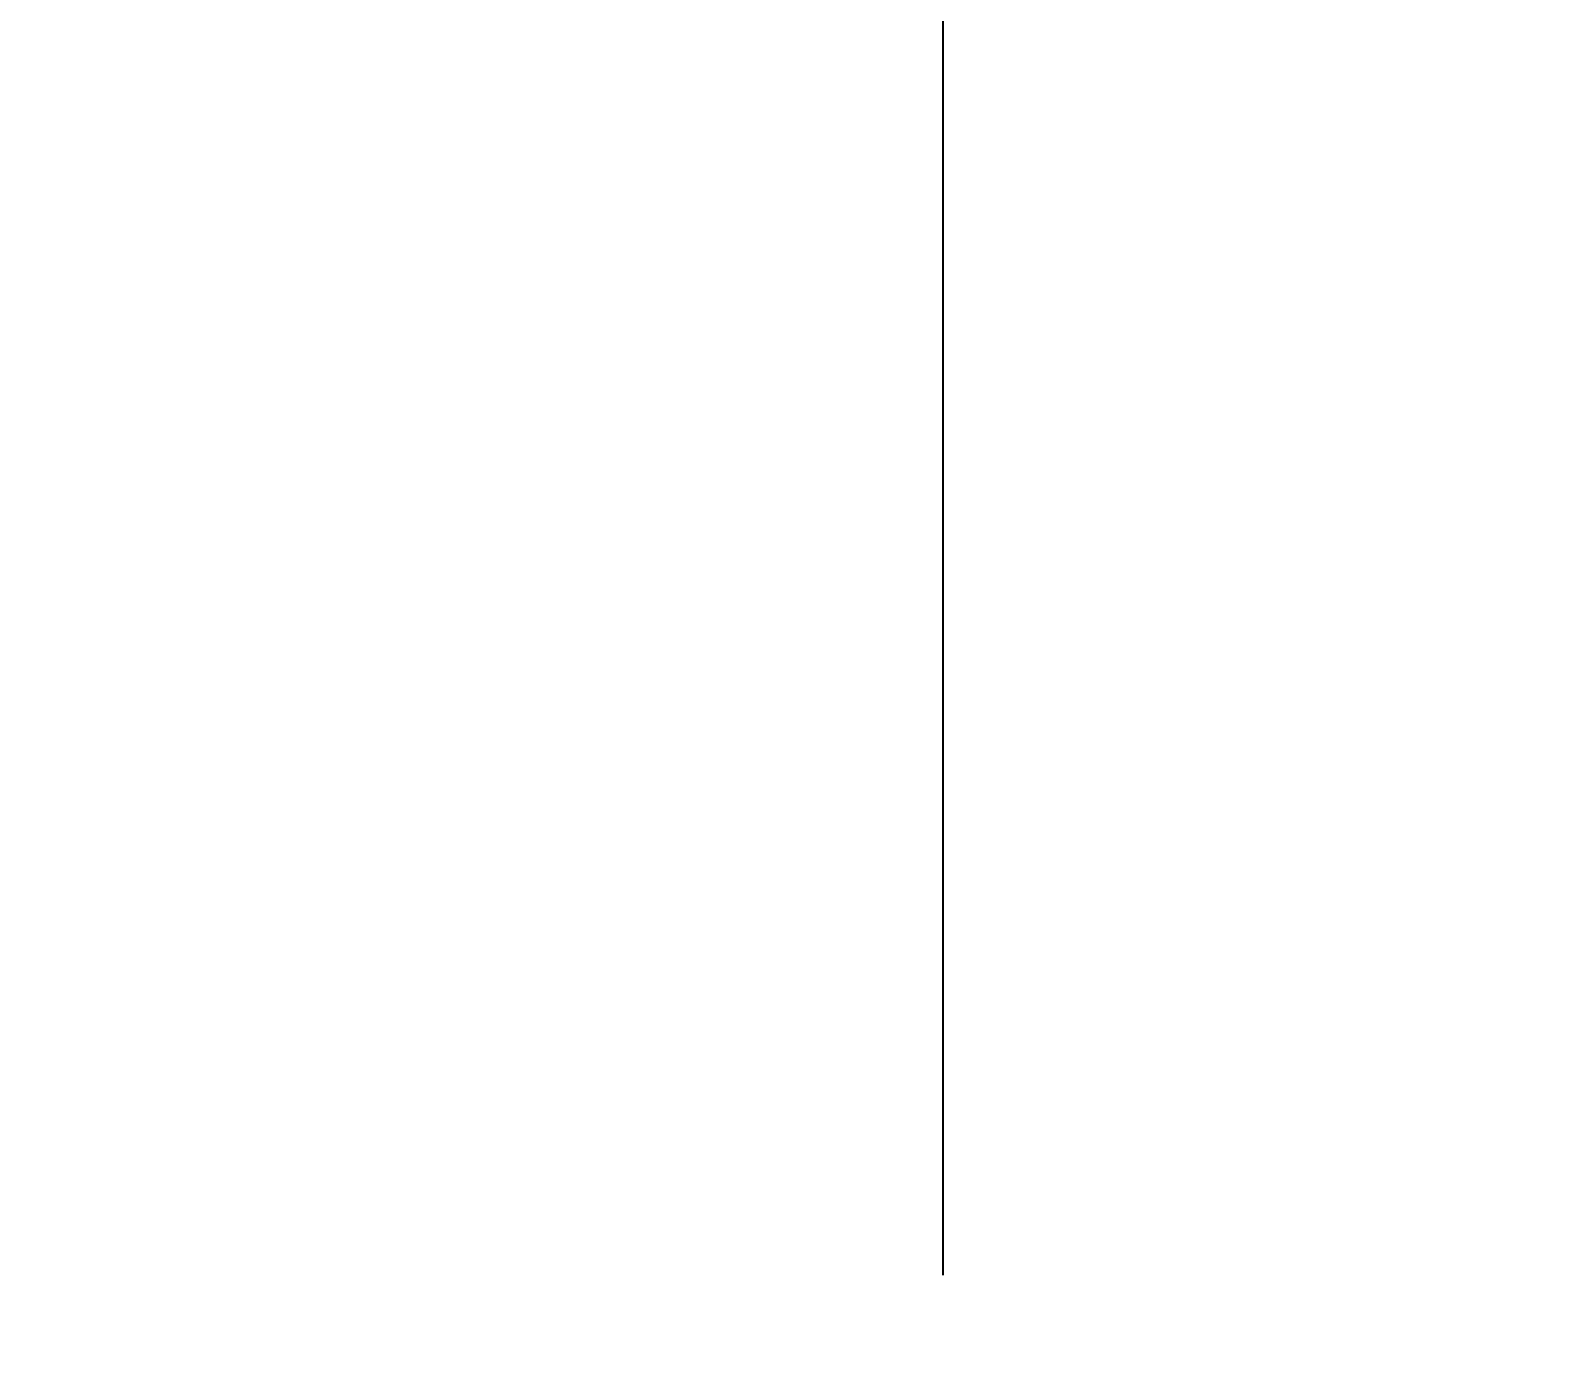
# Model space of a CAD drawing. Header units: millimetres. Extents: x 104 to 312, y 235 to 317.
# Drawn here: x 271.12 to 277.37, y 284.22 to 289.6 of the extents above; entities that cross this region are included whole.
import ezdxf

# ---------------------------------------------------------------- set-up
doc = ezdxf.new("R2010")
doc.units = ezdxf.units.MM
doc.header["$LTSCALE"] = 0.5
doc.header["$PDMODE"] = 3
doc.header["$PDSIZE"] = 0.3125
doc.linetypes.add('CENTER', pattern=[50.8, 31.75, -6.35, 6.35, -6.35])
doc.layers.get('0').update_dxf_attribs({"linetype": 'CONTINUOUS'})
doc.layers.get('Defpoints').update_dxf_attribs({"linetype": 'CONTINUOUS'})
doc.layers.add('dim', color=6, linetype='CONTINUOUS', lineweight=9)
doc.styles.add('Verdana', font='verdana.ttf', dxfattribs={"height": 2})
doc.dimstyles.new('aaaaaaaa 3.0', dxfattribs={"dimtxt": 2, "dimasz": 1.5, "dimexe": 1.25, "dimexo": 0.625, "dimtad": 1, "dimzin": 9, "dimdsep": 46, "dimtxsty": 'Verdana', "dimcen": 0, "dimadec": 1, "dimazin": 2, "dimtfac": 1, "dimtofl": 0, "dimtmove": 0, "dimatfit": 3, "dimfxl": 1, "dimlwd": 25, "dimlwe": 25, "dimarcsym": 0})

# ---------------------------------------------------------------- blocks, each defined once
blk = doc.blocks.new('*D35')
at = {"layer": 'Defpoints', "color": 0}
for p in [(274.8621, 292.0917), (302.3617, 271.0916), (310.9046, 271.0916)]:
    blk.add_point(p, dxfattribs=at)
at = {"layer": 'dim', "color": 0, "lineweight": 25}
for p, q in [((275.4871, 292.0917), (312.1546, 292.0917)), ((310.9046, 290.5917), (310.9046, 272.5916)), ((302.9867, 271.0916), (312.1546, 271.0916))]:
    blk.add_line(p, q, dxfattribs=at)
at = {"layer": 'dim', "color": 0}
for points in [[(311.1546, 290.5917), (310.6546, 290.5917), (310.9046, 292.0917)], [(310.6546, 272.5916), (311.1546, 272.5916), (310.9046, 271.0916)]]:
    blk.add_solid(points, dxfattribs=at)
at = {"layer": 'dim', "color": 0, "insert": (309.2587, 281.5916), "char_height": 2, "attachment_point": 5, "rotation": 90, "style": 'Verdana'}
blk.add_mtext('21', dxfattribs=at)

msp = doc.modelspace()

# ---------------------------------------------------------------- linework, layer by layer
at = {"color": 1, "linetype": 'CENTER'}
msp.add_line((274.8618, 300.3678), (274.8618, 241.8153), dxfattribs=at)
at = {"linetype": 'Continuous'}
msp.add_circle((274.8618, 271.1524), 27.5, dxfattribs=at)
at = {"color": 1, "linetype": 'CENTER'}
msp.add_circle((274.8621, 271.0916), 21.0001, dxfattribs=at)
at = {"linetype": 'Continuous'}
msp.add_arc((274.8618, 271.1524), 24.842, 307.50561, 229.18658, dxfattribs=at)

# ---------------------------------------------------------------- dimensions: what is measured, and where the dimension line sits
at = {"layer": 'dim'}
dim = msp.add_linear_dim(base=(310.9046, 271.0916), p1=(274.8621, 292.0917), p2=(302.3617, 271.0916), angle=90, dimstyle='aaaaaaaa 3.0', dxfattribs=at)
dim.commit()
dim.dimension.update_dxf_attribs({"geometry": '*D35', "text_midpoint": (309.2587, 281.5916)})

doc.saveas('drawing.dxf')
